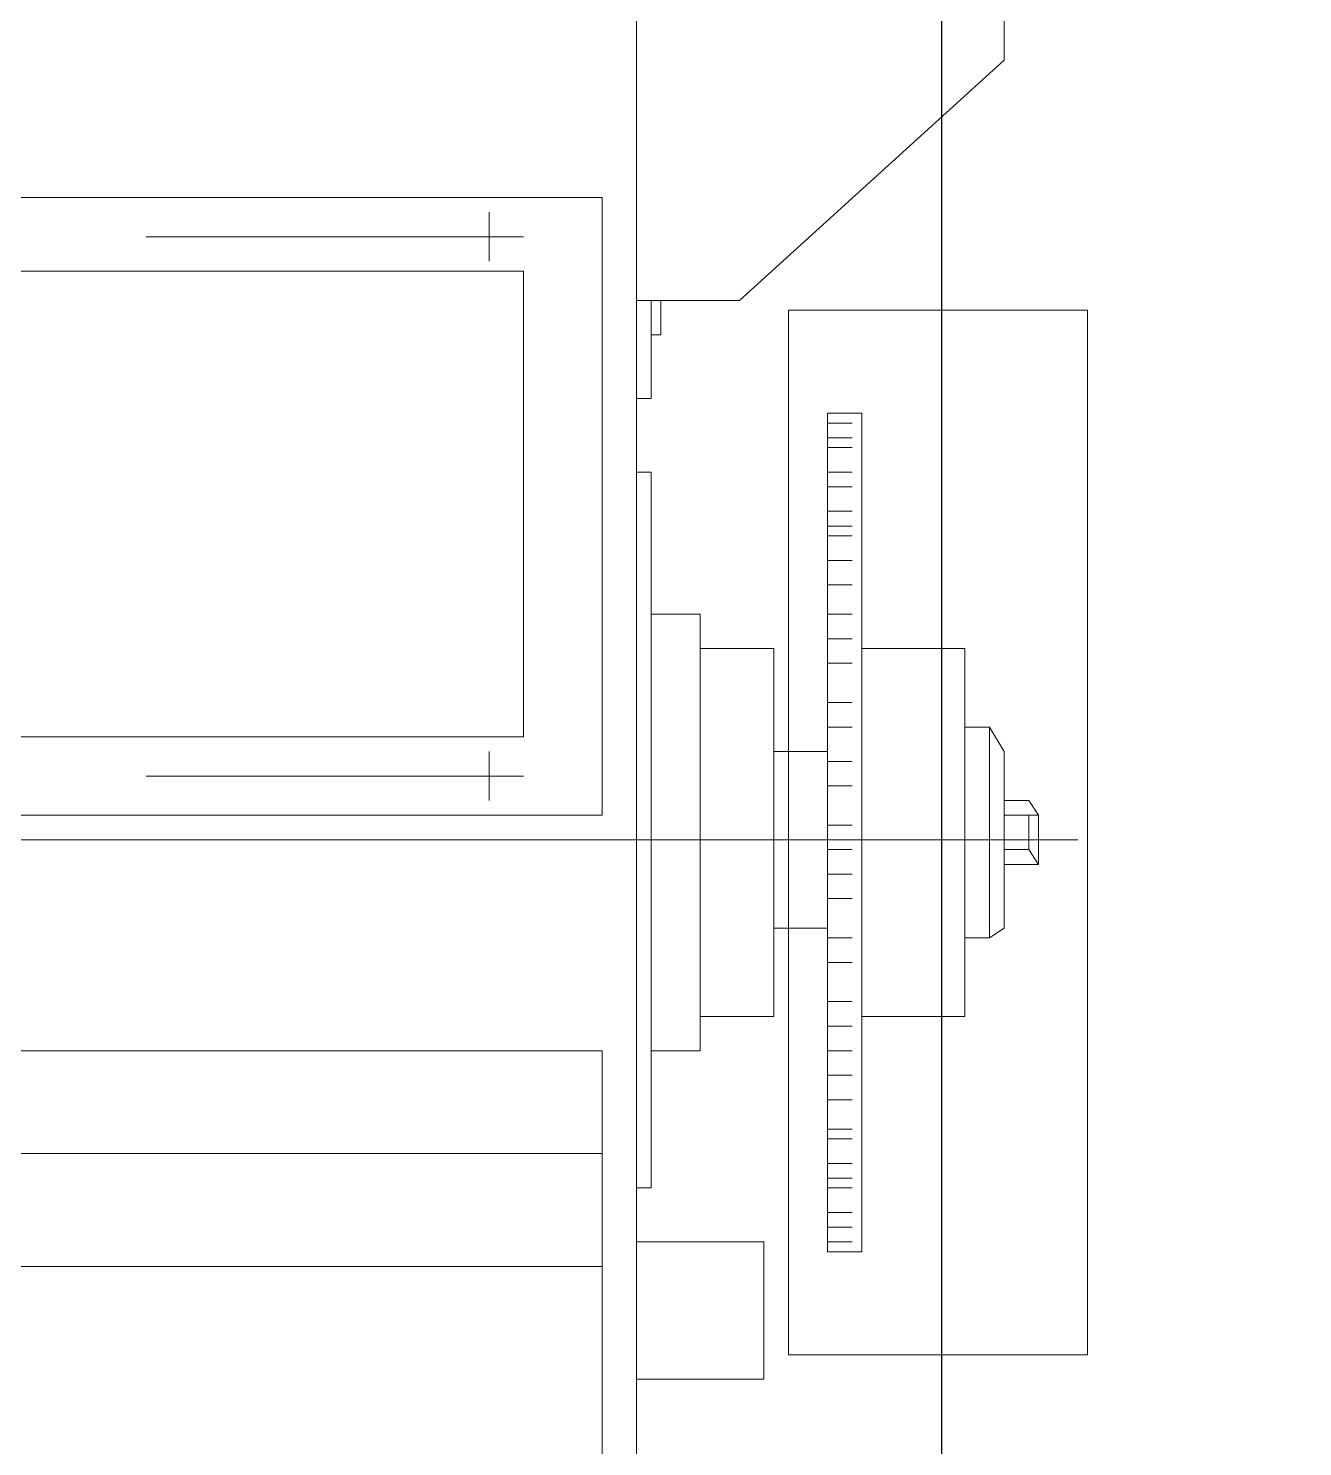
# Model space of a CAD drawing. Header units: millimetres. Extents: x 3220 to 226993, y 817 to 176024.
# Drawn here: x 123854.3 to 124230.3, y 148072 to 148490.4 of the extents above; entities that cross this region are included whole.
import ezdxf

# ---------------------------------------------------------------- set-up
doc = ezdxf.new("R2010")
doc.units = ezdxf.units.MM

# ---------------------------------------------------------------- blocks, each defined once
blk = doc.blocks.new('ligne broyage 2')
at = {"color": 7, "linetype": 'Continuous', "lineweight": 15, "true_color": 0x000007}
for points in [[(1662.64, 10312.46), (1662.64, 10352.97), (1662.64, 10352.97)], [(1771.13, 10342.84), (1771.13, 9728.04), (1771.13, 9728.04)], [(1662.64, 10312.46), (1740.75, 10241.58)], [(1781.26, 10271.96), (1781.26, 10089.69)], [(2370.01, 10271.96), (1781.26, 10271.96)], [(1804.4, 10250.26), (1804.4, 10112.83)], [(2345.42, 10250.26), (1804.4, 10250.26)], [(1740.75, 10241.58), (1771.13, 10241.58)], [(1763.9, 10241.58), (1763.9, 10231.45), (1766.79, 10231.45)], [(1771.13, 10212.65), (1766.79, 10212.65), (1766.79, 10241.58)], [(1638.05, 10238.69), (1638.05, 9930.56)], [(1638.05, 10238.69), (1726.29, 10238.69)], [(1726.29, 10238.69), (1726.29, 9930.56)], [(1704.59, 10208.31), (1704.59, 9960.94)], [(1704.59, 10208.31), (1714.71, 10208.31)], [(1707.48, 10205.41), (1714.71, 10205.41)], [(1714.71, 10208.31), (1714.71, 9960.94)], [(1707.48, 10201.07), (1714.71, 10201.07)], [(1707.48, 10198.18), (1714.71, 10198.18)], [(1707.48, 10190.95), (1714.71, 10190.95)], [(1766.79, 10190.95), (1766.79, 9979.75)], [(1771.13, 10190.95), (1766.79, 10190.95)], [(1707.48, 10186.61), (1714.71, 10186.61)], [(1707.48, 10179.38), (1714.71, 10179.38)], [(1707.48, 10175.04), (1714.71, 10175.04)], [(1707.48, 10172.14), (1714.71, 10172.14)], [(1707.48, 10164.91), (1714.71, 10164.91)], [(1707.48, 10157.68), (1714.71, 10157.68)], [(1707.48, 10149), (1714.71, 10149)], [(1766.79, 10149), (1752.32, 10149)], [(1752.32, 10149), (1752.32, 10020.25)], [(1766.79, 10149), (1766.79, 10020.25)], [(1674.21, 10138.87), (1704.59, 10138.87)], [(1674.21, 10138.87), (1674.21, 10030.38)], [(1707.48, 10141.76), (1714.71, 10141.76)], [(1752.32, 10138.87), (1730.63, 10138.87)], [(1730.63, 10138.87), (1730.63, 10030.38)], [(1707.48, 10134.53), (1714.71, 10134.53)], [(1707.48, 10122.96), (1714.71, 10122.96)], [(1674.21, 10115.73), (1666.98, 10115.73), (1662.64, 10108.49)], [(1666.98, 10115.73), (1666.98, 10053.52)], [(1707.48, 10115.73), (1714.71, 10115.73)], [(2345.42, 10112.83), (1804.4, 10112.83)], [(1662.64, 10108.49), (1662.64, 10056.42)], [(1707.48, 10105.6), (1714.71, 10105.6)], [(1730.63, 10108.49), (1714.71, 10108.49)], [(1714.71, 10108.49), (1714.71, 10056.42)], [(1707.48, 10098.37), (1714.71, 10098.37)], [(1655.4, 10089.69), (1652.51, 10089.69), (1655.4, 10094.03)], [(1655.4, 10094.03), (1662.64, 10094.03)], [(1662.64, 10094.03), (1662.64, 10075.22)], [(1652.51, 10075.22), (1652.51, 10089.69)], [(1655.4, 10089.69), (1662.64, 10089.69)], [(1655.4, 10079.56), (1655.4, 10089.69)], [(2370.01, 10089.69), (1781.26, 10089.69)], [(1707.48, 10086.79), (1714.71, 10086.79)], [(1771.13, 10082.46), (2378.69, 10082.46)], [(1655.4, 10075.22), (1652.51, 10075.22), (1655.4, 10079.56)], [(1655.4, 10079.56), (1662.64, 10079.56)], [(1707.48, 10079.56), (1714.71, 10079.56)], [(1655.4, 10075.22), (1662.64, 10075.22)], [(1707.48, 10072.33), (1714.71, 10072.33)], [(1707.48, 10065.1), (1714.71, 10065.1)], [(1674.21, 10053.52), (1666.98, 10053.52), (1662.64, 10056.42)], [(1730.63, 10056.42), (1714.71, 10056.42)], [(1707.48, 10053.52), (1714.71, 10053.52)], [(1707.48, 10046.29), (1714.71, 10046.29)], [(1707.48, 10034.72), (1714.71, 10034.72)], [(1674.21, 10030.38), (1704.59, 10030.38)], [(1752.32, 10030.38), (1730.63, 10030.38)], [(1707.48, 10027.49), (1714.71, 10027.49)], [(1707.48, 10020.25), (1714.71, 10020.25)], [(1766.79, 10020.25), (1752.32, 10020.25)], [(2004.03, 10020.25), (1781.26, 10020.25)], [(1781.26, 10020.25), (1781.26, 9809.05), (1781.26, 9809.05)], [(1707.48, 10013.02), (1714.71, 10013.02)], [(1707.48, 10005.79), (1714.71, 10005.79)], [(1707.48, 9997.11), (1714.71, 9997.11)], [(1707.48, 9994.21), (1714.71, 9994.21)], [(2370.01, 9989.87), (1781.26, 9989.87)], [(1707.48, 9986.98), (1714.71, 9986.98)], [(1707.48, 9982.64), (1714.71, 9982.64)], [(1707.48, 9979.75), (1714.71, 9979.75)], [(1771.13, 9979.75), (1766.79, 9979.75)], [(1707.48, 9972.51), (1714.71, 9972.51)], [(1707.48, 9968.18), (1714.71, 9968.18)], [(1707.48, 9963.84), (1714.71, 9963.84)], [(1771.13, 9963.84), (1733.52, 9963.84)], [(1733.52, 9963.84), (1733.52, 9923.33)], [(1704.59, 9960.94), (1714.71, 9960.94)], [(2370.01, 9956.6), (1781.26, 9956.6)], [(1638.05, 9930.56), (1726.29, 9930.56)], [(1771.13, 9923.33), (1733.52, 9923.33)]]:
    blk.add_lwpolyline(points, dxfattribs=at)
at = {"color": 5, "linetype": 'Continuous', "lineweight": 5, "true_color": 0x000005}
for points in [[(1814.53, 10267.62), (1814.53, 10253.15)], [(1915.79, 10260.38), (1804.4, 10260.38)], [(1814.53, 10094.03), (1814.53, 10108.49)], [(1915.79, 10101.26), (1804.4, 10101.26)], [(1640.94, 10082.46), (1949.06, 10082.46)]]:
    blk.add_lwpolyline(points, dxfattribs=at)

msp = doc.modelspace()

# ---------------------------------------------------------------- linework, layer by layer
at = {"color": 30}
msp.add_lwpolyline([(125168.69, 142453.31), (125168.69, 142556.15, 0.093489), (125160.1, 142601.68), (124149.64, 145184.85, -0.093489), (124123.87, 145321.46), (124123.87, 154096.43)], format="xyb", dxfattribs=at)

# ---------------------------------------------------------------- block references
at = {"xscale": -1}
msp.add_blockref('ligne broyage 2', (125804.85, 138168.54), dxfattribs=at)

doc.saveas('drawing.dxf')
